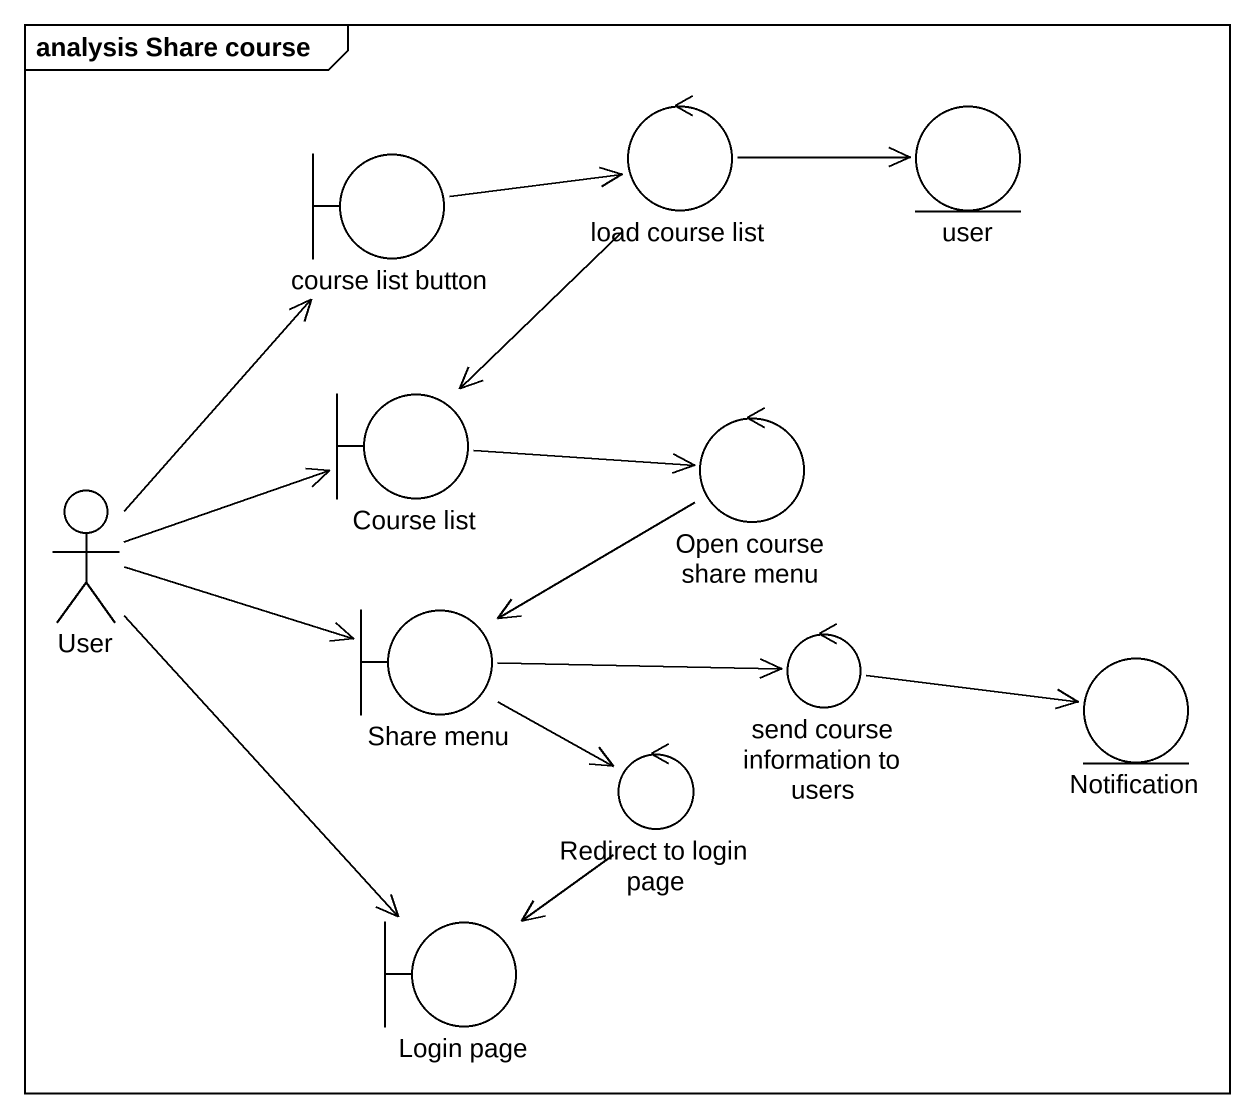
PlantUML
@startuml
mainframe analysis Share course
boundary "course list button" as course_list_button
control "load course list" as load_course_list
entity user
boundary "Course list" as Course_list
control "Open course share menu" as Open_course_share_menu
actor User
boundary "Share menu" as Share_menu
control "send course information to users" as send_course_information_to
entity Notification
control "Redirect to login page" as Redirect_to_login_page
boundary "Login page" as Login_page
course_list_button -right-> load_course_list
load_course_list -right-> user
load_course_list --> Course_list
Course_list -right-> Open_course_share_menu
Open_course_share_menu -left-> Share_menu
User -up-> course_list_button
User -right-> Course_list
User -right-> Share_menu
User --> Login_page
Share_menu -right-> send_course_information_to
Share_menu --> Redirect_to_login_page
send_course_information_to -right-> Notification
Redirect_to_login_page --> Login_page
@enduml
